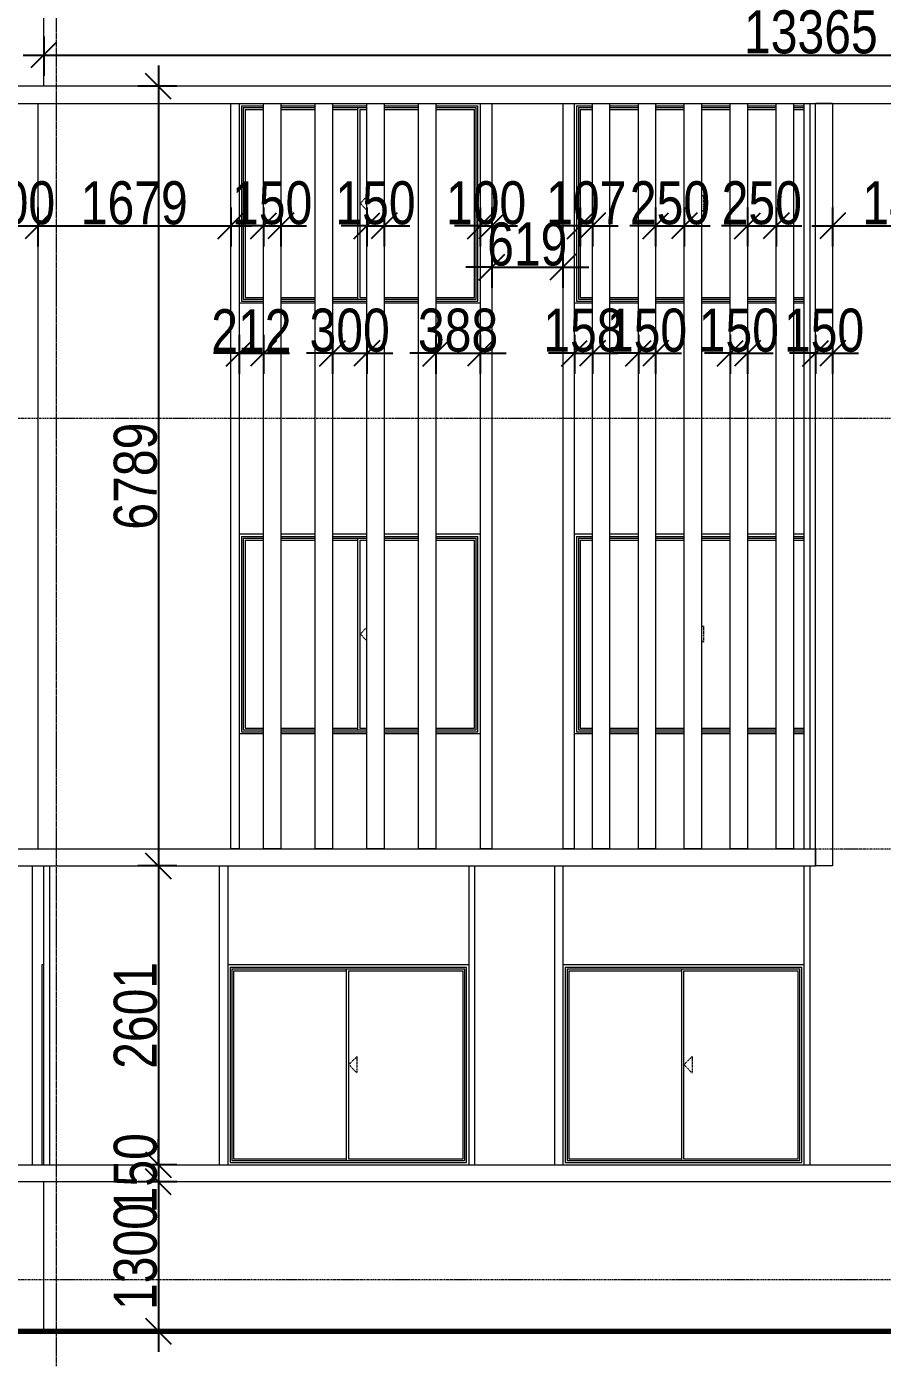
# Model space of a CAD drawing. Header units: millimetres. Extents: x -35190 to 411743, y -233114 to 23872.
# Drawn here: x 148898 to 156350, y -164780 to -153117 of the extents above; entities that cross this region are included whole.
import ezdxf

# ---------------------------------------------------------------- set-up
doc = ezdxf.new("R2010")
doc.units = ezdxf.units.MM
doc.linetypes.add('Centre', pattern=[31.75, 6.35, -4.7625, 15.875, -4.7625])
doc.linetypes.add('Grid Line', pattern=[22.225, 12.7, -3.175, 3.175, -3.175])
for name, color, linetype, lineweight in [('A-ANNO-DIMS', 211, 'Continuous', 9), ('A-DETL-WIDE', 214, 'Continuous', 70), ('A-FLOR-LEVL', 51, 'Continuous', 18), ('A-GLAZ', 151, 'Continuous', 18), ('A-WALL', 113, 'Continuous', 18), ('Q-CASE', 31, 'Continuous', 18), ('S-GRID', 1, 'Continuous', 9)]:
    doc.layers.add(name, color=color, linetype=linetype, lineweight=lineweight)
doc.styles.add('Arial_3', font='arial.ttf', dxfattribs={"width": 0.8, "height": 375})
doc.dimstyles.new('main_4_5mm', dxfattribs={"dimscale": 304.8, "dimtxt": 382.597275, "dimasz": 0.738189, "dimexe": 0.590551, "dimexo": 0.0625, "dimgap": 0.024606, "dimtad": 1, "dimdec": 0, "dimzin": 0, "dimdsep": 46, "dimtxsty": 'Arial_3', "dimblk1": 'OBLIQUE', "dimblk2": 'OBLIQUE', "dimsah": 1, "dimcen": 0.09, "dimdle": 0.590551, "dimazin": 0, "dimtfac": 1, "dimtdec": 4, "dimtix": 1, "dimtmove": 0, "dimatfit": 3, "dimfxl": 0.590551, "dimfxlon": 1, "dimtvp": 1, "dimtolj": 1, "dimtzin": 0, "dimarcsym": 2})

# ---------------------------------------------------------------- blocks, each defined once
blk = doc.blocks.new('Sliding - 2L - SL2_1 X 1_8-416756-West')
at = {"layer": 'A-GLAZ'}
for p, q in [((-10631, 3190), (-12731, 3190)), ((-12711, 3170), (-12711, 1470)), ((-12711, 3170), (-10651, 3170)), ((-12695, 3154), (-12695, 1486)), ((-12695, 3154), (-10667, 3154)), ((-11696, 1486), (-11696, 3154)), ((-10667, 1486), (-10667, 3154)), ((-10651, 1470), (-10651, 3170)), ((-12680, 3139), (-12680, 1501)), ((-12680, 3139), (-11696, 3139)), ((-11696, 1501), (-11696, 3139)), ((-11681, 3139), (-11681, 1501)), ((-11681, 3139), (-10682, 3139)), ((-10682, 1501), (-10682, 3139)), ((-12711, 1470), (-10651, 1470)), ((-12695, 1486), (-10667, 1486)), ((-12680, 1501), (-11696, 1501)), ((-11681, 1501), (-10682, 1501))]:
    blk.add_line(p, q, dxfattribs=at)
at = {"layer": 'A-GLAZ', "linetype": 'Centre'}
for p, q in [((-11677, 2320), (-11606, 2391)), ((-11606, 2391), (-11606, 2249)), ((-11677, 2320), (-11606, 2249))]:
    blk.add_line(p, q, dxfattribs=at)
blk = doc.blocks.new('Sliding - 2L - SL2_1 X 1_8-V2-West')
at = {"layer": 'A-GLAZ'}
for p, q in [((-14335, 3190), (-14350, 3190)), ((-14350, 3190), (-14350, 1450))]:
    blk.add_line(p, q, dxfattribs=at)
blk = doc.blocks.new('Sliding - 2L - SL2_1 X 1_8-V3-West')
at = {"layer": 'A-GLAZ'}
for p, q in [((-12420, 6940), (-12632, 6940)), ((-12612, 6920), (-12612, 5220)), ((-12612, 6920), (-12420, 6920)), ((-12596, 6904), (-12596, 5236)), ((-12596, 6904), (-12420, 6904)), ((-12581, 6889), (-12581, 5251)), ((-12581, 6889), (-12420, 6889)), ((-11970, 6940), (-12270, 6940)), ((-12270, 6920), (-11970, 6920)), ((-12270, 6904), (-11970, 6904)), ((-12270, 6889), (-11970, 6889)), ((-11520, 6940), (-11820, 6940)), ((-11820, 6920), (-11520, 6920)), ((-11820, 6904), (-11520, 6904)), ((-11820, 6889), (-11597, 6889)), ((-11597, 5236), (-11597, 6904)), ((-11597, 5251), (-11597, 6889)), ((-11582, 6889), (-11582, 5251)), ((-11582, 6889), (-11520, 6889)), ((-11070, 6940), (-11370, 6940)), ((-11370, 6920), (-11070, 6920)), ((-11370, 6904), (-11070, 6904)), ((-11370, 6889), (-11070, 6889)), ((-10532, 6940), (-10920, 6940)), ((-10920, 6920), (-10552, 6920)), ((-10920, 6904), (-10568, 6904)), ((-10920, 6889), (-10583, 6889)), ((-10583, 5251), (-10583, 6889)), ((-10568, 5236), (-10568, 6904)), ((-10552, 5220), (-10552, 6920)), ((-12581, 5251), (-12420, 5251)), ((-12270, 5251), (-11970, 5251)), ((-11820, 5251), (-11597, 5251)), ((-11582, 5251), (-11520, 5251)), ((-11370, 5251), (-11070, 5251)), ((-10920, 5251), (-10583, 5251)), ((-12420, 5200), (-12632, 5200)), ((-12612, 5220), (-12420, 5220)), ((-12596, 5236), (-12420, 5236)), ((-12270, 5236), (-11970, 5236)), ((-12270, 5220), (-11970, 5220)), ((-11970, 5200), (-12270, 5200)), ((-11820, 5236), (-11520, 5236)), ((-11820, 5220), (-11520, 5220)), ((-11520, 5200), (-11820, 5200)), ((-11370, 5236), (-11070, 5236)), ((-11370, 5220), (-11070, 5220)), ((-11070, 5200), (-11370, 5200)), ((-10920, 5236), (-10568, 5236)), ((-10920, 5220), (-10552, 5220)), ((-10532, 5200), (-10920, 5200))]:
    blk.add_line(p, q, dxfattribs=at)
at = {"layer": 'A-GLAZ', "linetype": 'Centre'}
for q in [(-11520, 6128), (-11520, 6012)]:
    blk.add_line((-11578, 6070), q, dxfattribs=at)
blk = doc.blocks.new('Sliding - 2L - SL2_1 X 1_8-V4-West')
at = {"layer": 'A-GLAZ'}
for p, q in [((-9555, 6940), (-9713, 6940)), ((-9693, 6920), (-9693, 5220)), ((-9693, 6920), (-9555, 6920)), ((-9677, 6904), (-9677, 5236)), ((-9677, 6904), (-9555, 6904)), ((-9662, 6889), (-9662, 5251)), ((-9662, 6889), (-9555, 6889)), ((-9155, 6940), (-9405, 6940)), ((-9405, 6920), (-9155, 6920)), ((-9405, 6904), (-9155, 6904)), ((-9405, 6889), (-9155, 6889)), ((-8755, 6940), (-9005, 6940)), ((-9005, 6920), (-8755, 6920)), ((-9005, 6904), (-8755, 6904)), ((-9005, 6889), (-8755, 6889)), ((-8355, 6940), (-8605, 6940)), ((-8605, 6920), (-8355, 6920)), ((-8605, 6904), (-8355, 6904)), ((-8605, 6889), (-8355, 6889)), ((-7955, 6940), (-8205, 6940)), ((-8205, 6920), (-7955, 6920)), ((-8205, 6904), (-7955, 6904)), ((-8205, 6889), (-7955, 6889)), ((-7712, 6940), (-7805, 6940)), ((-7805, 6920), (-7712, 6920)), ((-7805, 6904), (-7712, 6904)), ((-7805, 6889), (-7712, 6889)), ((-9662, 5251), (-9555, 5251)), ((-9405, 5251), (-9155, 5251)), ((-9005, 5251), (-8755, 5251)), ((-8605, 5251), (-8355, 5251)), ((-8205, 5251), (-7955, 5251)), ((-7805, 5251), (-7712, 5251)), ((-9555, 5200), (-9713, 5200)), ((-9693, 5220), (-9555, 5220)), ((-9677, 5236), (-9555, 5236)), ((-9405, 5236), (-9155, 5236)), ((-9405, 5220), (-9155, 5220)), ((-9155, 5200), (-9405, 5200)), ((-9005, 5236), (-8755, 5236)), ((-9005, 5220), (-8755, 5220)), ((-8755, 5200), (-9005, 5200)), ((-8605, 5236), (-8355, 5236)), ((-8605, 5220), (-8355, 5220)), ((-8355, 5200), (-8605, 5200)), ((-8205, 5236), (-7955, 5236)), ((-8205, 5220), (-7955, 5220)), ((-7955, 5200), (-8205, 5200)), ((-7805, 5236), (-7712, 5236)), ((-7805, 5220), (-7712, 5220)), ((-7712, 5200), (-7805, 5200))]:
    blk.add_line(p, q, dxfattribs=at)
at = {"layer": 'A-GLAZ', "linetype": 'Centre'}
for p, q in [((-8605, 6124), (-8588, 6141)), ((-8588, 6141), (-8588, 5999)), ((-8605, 6016), (-8588, 5999))]:
    blk.add_line(p, q, dxfattribs=at)
blk = doc.blocks.new('Sliding - 2L - SL2_1 X 1_8-V5-West')
at = {"layer": 'A-GLAZ'}
for p, q in [((-12612, 10670), (-12612, 8970)), ((-12612, 10670), (-12420, 10670)), ((-12596, 10654), (-12596, 8986)), ((-12596, 10654), (-12420, 10654)), ((-12581, 10639), (-12581, 9001)), ((-12581, 10639), (-12420, 10639)), ((-12270, 10670), (-11970, 10670)), ((-12270, 10654), (-11970, 10654)), ((-12270, 10639), (-11970, 10639)), ((-11820, 10670), (-11520, 10670)), ((-11820, 10654), (-11520, 10654)), ((-11820, 10639), (-11597, 10639)), ((-11597, 8986), (-11597, 10654)), ((-11597, 9001), (-11597, 10639)), ((-11582, 10639), (-11582, 9001)), ((-11582, 10639), (-11520, 10639)), ((-11370, 10670), (-11070, 10670)), ((-11370, 10654), (-11070, 10654)), ((-11370, 10639), (-11070, 10639)), ((-10920, 10670), (-10552, 10670)), ((-10920, 10654), (-10568, 10654)), ((-10920, 10639), (-10583, 10639)), ((-10583, 9001), (-10583, 10639)), ((-10568, 8986), (-10568, 10654)), ((-10552, 8970), (-10552, 10670)), ((-12596, 8986), (-12420, 8986)), ((-12581, 9001), (-12420, 9001)), ((-12270, 9001), (-11970, 9001)), ((-12270, 8986), (-11970, 8986)), ((-11820, 9001), (-11597, 9001)), ((-11820, 8986), (-11520, 8986)), ((-11582, 9001), (-11520, 9001)), ((-11370, 9001), (-11070, 9001)), ((-11370, 8986), (-11070, 8986)), ((-10920, 9001), (-10583, 9001)), ((-10920, 8986), (-10568, 8986)), ((-12420, 8950), (-12632, 8950)), ((-12612, 8970), (-12420, 8970)), ((-12270, 8970), (-11970, 8970)), ((-11970, 8950), (-12270, 8950)), ((-11820, 8970), (-11520, 8970)), ((-11520, 8950), (-11820, 8950)), ((-11370, 8970), (-11070, 8970)), ((-11070, 8950), (-11370, 8950)), ((-10920, 8970), (-10552, 8970)), ((-10532, 8950), (-10920, 8950))]:
    blk.add_line(p, q, dxfattribs=at)
at = {"layer": 'A-GLAZ', "linetype": 'Centre'}
for q in [(-11520, 9878), (-11520, 9762)]:
    blk.add_line((-11578, 9820), q, dxfattribs=at)
blk = doc.blocks.new('Sliding - 2L - SL2_1 X 1_8-V6-West')
at = {"layer": 'A-GLAZ'}
for p, q in [((-9693, 10670), (-9693, 8970)), ((-9693, 10670), (-9555, 10670)), ((-9677, 10654), (-9677, 8986)), ((-9677, 10654), (-9555, 10654)), ((-9662, 10639), (-9662, 9001)), ((-9662, 10639), (-9555, 10639)), ((-9405, 10670), (-9155, 10670)), ((-9405, 10654), (-9155, 10654)), ((-9405, 10639), (-9155, 10639)), ((-9005, 10670), (-8755, 10670)), ((-9005, 10654), (-8755, 10654)), ((-9005, 10639), (-8755, 10639)), ((-8605, 10670), (-8355, 10670)), ((-8605, 10654), (-8355, 10654)), ((-8605, 10639), (-8355, 10639)), ((-8205, 10670), (-7955, 10670)), ((-8205, 10654), (-7955, 10654)), ((-8205, 10639), (-7955, 10639)), ((-7805, 10670), (-7712, 10670)), ((-7805, 10654), (-7712, 10654)), ((-7805, 10639), (-7712, 10639)), ((-9677, 8986), (-9555, 8986)), ((-9662, 9001), (-9555, 9001)), ((-9405, 9001), (-9155, 9001)), ((-9405, 8986), (-9155, 8986)), ((-9005, 9001), (-8755, 9001)), ((-9005, 8986), (-8755, 8986)), ((-8605, 9001), (-8355, 9001)), ((-8605, 8986), (-8355, 8986)), ((-8205, 9001), (-7955, 9001)), ((-8205, 8986), (-7955, 8986)), ((-7805, 9001), (-7712, 9001)), ((-7805, 8986), (-7712, 8986)), ((-9555, 8950), (-9713, 8950)), ((-9693, 8970), (-9555, 8970)), ((-9405, 8970), (-9155, 8970)), ((-9155, 8950), (-9405, 8950)), ((-9005, 8970), (-8755, 8970)), ((-8755, 8950), (-9005, 8950)), ((-8605, 8970), (-8355, 8970)), ((-8355, 8950), (-8605, 8950)), ((-8205, 8970), (-7955, 8970)), ((-7955, 8950), (-8205, 8950)), ((-7805, 8970), (-7712, 8970)), ((-7712, 8950), (-7805, 8950))]:
    blk.add_line(p, q, dxfattribs=at)
at = {"layer": 'A-GLAZ', "linetype": 'Centre'}
for p, q in [((-8605, 9874), (-8588, 9891)), ((-8588, 9891), (-8588, 9749)), ((-8605, 9766), (-8588, 9749))]:
    blk.add_line(p, q, dxfattribs=at)
blk = doc.blocks.new('Casework 1 - Casework 1-478824-West')
at = {"layer": 'Q-CASE'}
for p, q in [((-970, 10840), (-14785, 10840)), ((-14785, 10690), (-1120, 10690)), ((-14385, 10690), (-14385, 4200)), ((-12706, 10690), (-12632, 10690)), ((-12706, 10690), (-12706, 4200)), ((-12632, 10690), (-12632, 4200)), ((-10532, 10690), (-10432, 10690)), ((-10532, 10690), (-10532, 4200)), ((-10432, 10690), (-10432, 4200)), ((-9813, 10690), (-9713, 10690)), ((-9813, 10690), (-9813, 4200)), ((-9713, 10690), (-9713, 4200)), ((-7712, 10690), (-7712, 4201)), ((-7662, 10690), (-7662, 4201)), ((-14785, 4200), (-14335, 4200)), ((-14335, 4201), (-7613, 4201)), ((-14335, 4200), (-14335, 4201)), ((-12632, 4200), (-12706, 4200)), ((-10432, 4200), (-10532, 4200)), ((-9713, 4200), (-9813, 4200)), ((-7613, 4201), (-7613, 4051)), ((-14785, 4051), (-7613, 4051)), ((-14435, 4051), (-14435, 1450)), ((-14335, 4051), (-14335, 1450)), ((-14285, 4051), (-14285, 1450)), ((-12805, 4051), (-12805, 1450)), ((-12731, 4051), (-12731, 1450)), ((-10631, 4051), (-10631, 1450)), ((-10581, 4051), (-10581, 1450)), ((-9886, 4051), (-9886, 1450)), ((-9812, 4051), (-9812, 1450)), ((-7712, 4051), (-7712, 1450)), ((-7662, 4051), (-7662, 1450)), ((-14785, 1450), (-1120, 1450)), ((-970, 1300), (-14785, 1300))]:
    blk.add_line(p, q, dxfattribs=at)
blk = doc.blocks.new('_Oblique')
at = {"color": 0, "linetype": 'ByBlock', "lineweight": -2}
blk.add_line((-0.5, -0.5), (0.5, 0.5), dxfattribs=at)
blk = doc.blocks.new('*D2572')
at = {"layer": 'A-ANNO-DIMS', "color": 0, "lineweight": -2, "transparency": 16777216}
for p, q in [((155918, -154690), (155918, -155031)), ((157369, -154690), (157369, -155031)), ((155738, -154851), (157549, -154851))]:
    blk.add_line(p, q, dxfattribs=at)
at = {"layer": 'Defpoints', "color": 0, "transparency": 16777216}
for p in [(155918, -154671), (157369, -154671), (157369, -154851)]:
    blk.add_point(p, dxfattribs=at)
at = {"layer": 'A-ANNO-DIMS', "color": 0, "lineweight": -2, "transparency": 16777216, "xscale": 224.9999999999999, "yscale": 224.9999999999999, "zscale": 224.9999999999999, "rotation": 180}
blk.add_blockref('_Oblique', (155918, -154851), dxfattribs=at)
at = {"layer": 'A-ANNO-DIMS', "color": 0, "lineweight": -2, "transparency": 16777216, "xscale": 224.9999999999999, "yscale": 224.9999999999999, "zscale": 224.9999999999999}
blk.add_blockref('_Oblique', (157369, -154851), dxfattribs=at)
at = {"layer": 'A-ANNO-DIMS', "color": 0, "transparency": 16777216, "insert": (156643, -154652), "char_height": 375, "width": 991.69, "attachment_point": 5, "style": 'Arial_3'}
blk.add_mtext('\\A1;1451', dxfattribs=at)
blk = doc.blocks.new('*D2576')
at = {"layer": 'A-ANNO-DIMS', "color": 0, "lineweight": -2, "transparency": 16777216}
for p, q in [((155768, -155799), (155768, -156140)), ((155918, -155799), (155918, -156140)), ((155768, -155960), (155543, -155960)), ((155768, -155960), (155918, -155960)), ((155918, -155960), (156143, -155960))]:
    blk.add_line(p, q, dxfattribs=at)
at = {"layer": 'Defpoints', "color": 0, "transparency": 16777216}
for p in [(155768, -155780), (155918, -155780), (155918, -155960)]:
    blk.add_point(p, dxfattribs=at)
at = {"layer": 'A-ANNO-DIMS', "color": 0, "lineweight": -2, "transparency": 16777216, "xscale": 224.9999999999999, "yscale": 224.9999999999999, "zscale": 224.9999999999999}
blk.add_blockref('_Oblique', (155768, -155960), dxfattribs=at)
at = {"layer": 'A-ANNO-DIMS', "color": 0, "lineweight": -2, "transparency": 16777216, "xscale": 224.9999999999999, "yscale": 224.9999999999999, "zscale": 224.9999999999999, "rotation": 180}
blk.add_blockref('_Oblique', (155918, -155960), dxfattribs=at)
at = {"layer": 'A-ANNO-DIMS', "color": 0, "transparency": 16777216, "insert": (155843, -155761), "char_height": 375, "width": 743.77, "attachment_point": 5, "style": 'Arial_3'}
blk.add_mtext('\\A1;150', dxfattribs=at)
blk = doc.blocks.new('*D2577')
at = {"layer": 'A-ANNO-DIMS', "color": 0, "lineweight": -2, "transparency": 16777216}
for p, q in [((155026, -155799), (155026, -156140)), ((155176, -155799), (155176, -156140)), ((155026, -155960), (154801, -155960)), ((155026, -155960), (155176, -155960)), ((155176, -155960), (155401, -155960))]:
    blk.add_line(p, q, dxfattribs=at)
at = {"layer": 'Defpoints', "color": 0, "transparency": 16777216}
for p in [(155026, -155780), (155176, -155780), (155176, -155960)]:
    blk.add_point(p, dxfattribs=at)
at = {"layer": 'A-ANNO-DIMS', "color": 0, "lineweight": -2, "transparency": 16777216, "xscale": 224.9999999999999, "yscale": 224.9999999999999, "zscale": 224.9999999999999}
blk.add_blockref('_Oblique', (155026, -155960), dxfattribs=at)
at = {"layer": 'A-ANNO-DIMS', "color": 0, "lineweight": -2, "transparency": 16777216, "xscale": 224.9999999999999, "yscale": 224.9999999999999, "zscale": 224.9999999999999, "rotation": 180}
blk.add_blockref('_Oblique', (155176, -155960), dxfattribs=at)
at = {"layer": 'A-ANNO-DIMS', "color": 0, "transparency": 16777216, "insert": (155101, -155761), "char_height": 375, "width": 743.77, "attachment_point": 5, "style": 'Arial_3'}
blk.add_mtext('\\A1;150', dxfattribs=at)
blk = doc.blocks.new('*D2578')
at = {"layer": 'A-ANNO-DIMS', "color": 0, "lineweight": -2, "transparency": 16777216}
for p, q in [((154226, -155799), (154226, -156140)), ((154376, -155799), (154376, -156140)), ((154226, -155960), (154001, -155960)), ((154226, -155960), (154376, -155960)), ((154376, -155960), (154601, -155960))]:
    blk.add_line(p, q, dxfattribs=at)
at = {"layer": 'Defpoints', "color": 0, "transparency": 16777216}
for p in [(154226, -155780), (154376, -155780), (154376, -155960)]:
    blk.add_point(p, dxfattribs=at)
at = {"layer": 'A-ANNO-DIMS', "color": 0, "lineweight": -2, "transparency": 16777216, "xscale": 224.9999999999999, "yscale": 224.9999999999999, "zscale": 224.9999999999999}
blk.add_blockref('_Oblique', (154226, -155960), dxfattribs=at)
at = {"layer": 'A-ANNO-DIMS', "color": 0, "lineweight": -2, "transparency": 16777216, "xscale": 224.9999999999999, "yscale": 224.9999999999999, "zscale": 224.9999999999999, "rotation": 180}
blk.add_blockref('_Oblique', (154376, -155960), dxfattribs=at)
at = {"layer": 'A-ANNO-DIMS', "color": 0, "transparency": 16777216, "insert": (154301, -155761), "char_height": 375, "width": 743.77, "attachment_point": 5, "style": 'Arial_3'}
blk.add_mtext('\\A1;150', dxfattribs=at)
blk = doc.blocks.new('*D2579')
at = {"layer": 'A-ANNO-DIMS', "color": 0, "lineweight": -2, "transparency": 16777216}
for p, q in [((153668, -155799), (153668, -156140)), ((153826, -155799), (153826, -156140)), ((153668, -155960), (153443, -155960)), ((153668, -155960), (153826, -155960)), ((153826, -155960), (154051, -155960))]:
    blk.add_line(p, q, dxfattribs=at)
at = {"layer": 'Defpoints', "color": 0, "transparency": 16777216}
for p in [(153668, -155780), (153826, -155780), (153826, -155960)]:
    blk.add_point(p, dxfattribs=at)
at = {"layer": 'A-ANNO-DIMS', "color": 0, "lineweight": -2, "transparency": 16777216, "xscale": 224.9999999999999, "yscale": 224.9999999999999, "zscale": 224.9999999999999}
blk.add_blockref('_Oblique', (153668, -155960), dxfattribs=at)
at = {"layer": 'A-ANNO-DIMS', "color": 0, "lineweight": -2, "transparency": 16777216, "xscale": 224.9999999999999, "yscale": 224.9999999999999, "zscale": 224.9999999999999, "rotation": 180}
blk.add_blockref('_Oblique', (153826, -155960), dxfattribs=at)
at = {"layer": 'A-ANNO-DIMS', "color": 0, "transparency": 16777216, "insert": (153747, -155761), "char_height": 375, "width": 743.77, "attachment_point": 5, "style": 'Arial_3'}
blk.add_mtext('\\A1;158', dxfattribs=at)
blk = doc.blocks.new('*D2580')
at = {"layer": 'A-ANNO-DIMS', "color": 0, "lineweight": -2, "transparency": 16777216}
for p, q in [((155176, -154690), (155176, -155031)), ((155426, -154690), (155426, -155031)), ((155176, -154851), (154951, -154851)), ((155176, -154851), (155426, -154851)), ((155426, -154851), (155651, -154851))]:
    blk.add_line(p, q, dxfattribs=at)
at = {"layer": 'Defpoints', "color": 0, "transparency": 16777216}
for p in [(155176, -154671), (155426, -154671), (155426, -154851)]:
    blk.add_point(p, dxfattribs=at)
at = {"layer": 'A-ANNO-DIMS', "color": 0, "lineweight": -2, "transparency": 16777216, "xscale": 224.9999999999999, "yscale": 224.9999999999999, "zscale": 224.9999999999999}
blk.add_blockref('_Oblique', (155176, -154851), dxfattribs=at)
at = {"layer": 'A-ANNO-DIMS', "color": 0, "lineweight": -2, "transparency": 16777216, "xscale": 224.9999999999999, "yscale": 224.9999999999999, "zscale": 224.9999999999999, "rotation": 180}
blk.add_blockref('_Oblique', (155426, -154851), dxfattribs=at)
at = {"layer": 'A-ANNO-DIMS', "color": 0, "transparency": 16777216, "insert": (155301, -154652), "char_height": 375, "width": 743.77, "attachment_point": 5, "style": 'Arial_3'}
blk.add_mtext('\\A1;250', dxfattribs=at)
blk = doc.blocks.new('*D2581')
at = {"layer": 'A-ANNO-DIMS', "color": 0, "lineweight": -2, "transparency": 16777216}
for p, q in [((154376, -154690), (154376, -155031)), ((154626, -154690), (154626, -155031)), ((154376, -154851), (154151, -154851)), ((154376, -154851), (154626, -154851)), ((154626, -154851), (154851, -154851))]:
    blk.add_line(p, q, dxfattribs=at)
at = {"layer": 'Defpoints', "color": 0, "transparency": 16777216}
for p in [(154376, -154671), (154626, -154671), (154626, -154851)]:
    blk.add_point(p, dxfattribs=at)
at = {"layer": 'A-ANNO-DIMS', "color": 0, "lineweight": -2, "transparency": 16777216, "xscale": 224.9999999999999, "yscale": 224.9999999999999, "zscale": 224.9999999999999}
blk.add_blockref('_Oblique', (154376, -154851), dxfattribs=at)
at = {"layer": 'A-ANNO-DIMS', "color": 0, "lineweight": -2, "transparency": 16777216, "xscale": 224.9999999999999, "yscale": 224.9999999999999, "zscale": 224.9999999999999, "rotation": 180}
blk.add_blockref('_Oblique', (154626, -154851), dxfattribs=at)
at = {"layer": 'A-ANNO-DIMS', "color": 0, "transparency": 16777216, "insert": (154501, -154652), "char_height": 375, "width": 743.77, "attachment_point": 5, "style": 'Arial_3'}
blk.add_mtext('\\A1;250', dxfattribs=at)
blk = doc.blocks.new('*D2582')
at = {"layer": 'A-ANNO-DIMS', "color": 0, "lineweight": -2, "transparency": 16777216}
for p, q in [((153719, -154690), (153719, -155031)), ((153826, -154690), (153826, -155031)), ((153719, -154851), (153494, -154851)), ((153719, -154851), (153826, -154851)), ((153826, -154851), (154051, -154851))]:
    blk.add_line(p, q, dxfattribs=at)
at = {"layer": 'Defpoints', "color": 0, "transparency": 16777216}
for p in [(153719, -154671), (153826, -154671), (153826, -154851)]:
    blk.add_point(p, dxfattribs=at)
at = {"layer": 'A-ANNO-DIMS', "color": 0, "lineweight": -2, "transparency": 16777216, "xscale": 224.9999999999999, "yscale": 224.9999999999999, "zscale": 224.9999999999999}
blk.add_blockref('_Oblique', (153719, -154851), dxfattribs=at)
at = {"layer": 'A-ANNO-DIMS', "color": 0, "lineweight": -2, "transparency": 16777216, "xscale": 224.9999999999999, "yscale": 224.9999999999999, "zscale": 224.9999999999999, "rotation": 180}
blk.add_blockref('_Oblique', (153826, -154851), dxfattribs=at)
at = {"layer": 'A-ANNO-DIMS', "color": 0, "transparency": 16777216, "insert": (153772, -154652), "char_height": 375, "width": 743.77, "attachment_point": 5, "style": 'Arial_3'}
blk.add_mtext('\\A1;107', dxfattribs=at)
blk = doc.blocks.new('*D2583')
at = {"layer": 'A-ANNO-DIMS', "color": 0, "lineweight": -2, "transparency": 16777216}
for p, q in [((152949, -155049), (152949, -155390)), ((153568, -155049), (153568, -155390)), ((152949, -155210), (152724, -155210)), ((152949, -155210), (153568, -155210)), ((153568, -155210), (153793, -155210))]:
    blk.add_line(p, q, dxfattribs=at)
at = {"layer": 'Defpoints', "color": 0, "transparency": 16777216}
for p in [(152949, -155030), (153568, -155030), (153568, -155210)]:
    blk.add_point(p, dxfattribs=at)
at = {"layer": 'A-ANNO-DIMS', "color": 0, "lineweight": -2, "transparency": 16777216, "xscale": 224.9999999999999, "yscale": 224.9999999999999, "zscale": 224.9999999999999}
blk.add_blockref('_Oblique', (152949, -155210), dxfattribs=at)
at = {"layer": 'A-ANNO-DIMS', "color": 0, "lineweight": -2, "transparency": 16777216, "xscale": 224.9999999999999, "yscale": 224.9999999999999, "zscale": 224.9999999999999, "rotation": 180}
blk.add_blockref('_Oblique', (153568, -155210), dxfattribs=at)
at = {"layer": 'A-ANNO-DIMS', "color": 0, "transparency": 16777216, "insert": (153258, -155011), "char_height": 375, "width": 743.77, "attachment_point": 5, "style": 'Arial_3'}
blk.add_mtext('\\A1;619', dxfattribs=at)
blk = doc.blocks.new('*D2584')
at = {"layer": 'A-ANNO-DIMS', "color": 0, "lineweight": -2, "transparency": 16777216}
for p, q in [((152849, -154690), (152849, -155031)), ((152949, -154690), (152949, -155031)), ((152849, -154851), (152624, -154851)), ((152849, -154851), (152949, -154851)), ((152949, -154851), (153174, -154851))]:
    blk.add_line(p, q, dxfattribs=at)
at = {"layer": 'Defpoints', "color": 0, "transparency": 16777216}
for p in [(152849, -154671), (152949, -154671), (152949, -154851)]:
    blk.add_point(p, dxfattribs=at)
at = {"layer": 'A-ANNO-DIMS', "color": 0, "lineweight": -2, "transparency": 16777216, "xscale": 224.9999999999999, "yscale": 224.9999999999999, "zscale": 224.9999999999999}
blk.add_blockref('_Oblique', (152849, -154851), dxfattribs=at)
at = {"layer": 'A-ANNO-DIMS', "color": 0, "lineweight": -2, "transparency": 16777216, "xscale": 224.9999999999999, "yscale": 224.9999999999999, "zscale": 224.9999999999999, "rotation": 180}
blk.add_blockref('_Oblique', (152949, -154851), dxfattribs=at)
at = {"layer": 'A-ANNO-DIMS', "color": 0, "transparency": 16777216, "insert": (152899, -154652), "char_height": 375, "width": 743.77, "attachment_point": 5, "style": 'Arial_3'}
blk.add_mtext('\\A1;100', dxfattribs=at)
blk = doc.blocks.new('*D2585')
at = {"layer": 'A-ANNO-DIMS', "color": 0, "lineweight": -2, "transparency": 16777216}
for p, q in [((151861, -154690), (151861, -155031)), ((152011, -154690), (152011, -155031)), ((151861, -154851), (151636, -154851)), ((151861, -154851), (152011, -154851)), ((152011, -154851), (152236, -154851))]:
    blk.add_line(p, q, dxfattribs=at)
at = {"layer": 'Defpoints', "color": 0, "transparency": 16777216}
for p in [(151861, -154671), (152011, -154671), (152011, -154851)]:
    blk.add_point(p, dxfattribs=at)
at = {"layer": 'A-ANNO-DIMS', "color": 0, "lineweight": -2, "transparency": 16777216, "xscale": 224.9999999999999, "yscale": 224.9999999999999, "zscale": 224.9999999999999}
blk.add_blockref('_Oblique', (151861, -154851), dxfattribs=at)
at = {"layer": 'A-ANNO-DIMS', "color": 0, "lineweight": -2, "transparency": 16777216, "xscale": 224.9999999999999, "yscale": 224.9999999999999, "zscale": 224.9999999999999, "rotation": 180}
blk.add_blockref('_Oblique', (152011, -154851), dxfattribs=at)
at = {"layer": 'A-ANNO-DIMS', "color": 0, "transparency": 16777216, "insert": (151936, -154652), "char_height": 375, "width": 743.77, "attachment_point": 5, "style": 'Arial_3'}
blk.add_mtext('\\A1;150', dxfattribs=at)
blk = doc.blocks.new('*D2586')
at = {"layer": 'A-ANNO-DIMS', "color": 0, "lineweight": -2, "transparency": 16777216}
for p, q in [((150961, -154690), (150961, -155031)), ((151111, -154690), (151111, -155031)), ((150961, -154851), (150736, -154851)), ((150961, -154851), (151111, -154851)), ((151111, -154851), (151336, -154851))]:
    blk.add_line(p, q, dxfattribs=at)
at = {"layer": 'Defpoints', "color": 0, "transparency": 16777216}
for p in [(150961, -154671), (151111, -154671), (151111, -154851)]:
    blk.add_point(p, dxfattribs=at)
at = {"layer": 'A-ANNO-DIMS', "color": 0, "lineweight": -2, "transparency": 16777216, "xscale": 224.9999999999999, "yscale": 224.9999999999999, "zscale": 224.9999999999999}
blk.add_blockref('_Oblique', (150961, -154851), dxfattribs=at)
at = {"layer": 'A-ANNO-DIMS', "color": 0, "lineweight": -2, "transparency": 16777216, "xscale": 224.9999999999999, "yscale": 224.9999999999999, "zscale": 224.9999999999999, "rotation": 180}
blk.add_blockref('_Oblique', (151111, -154851), dxfattribs=at)
at = {"layer": 'A-ANNO-DIMS', "color": 0, "transparency": 16777216, "insert": (151036, -154652), "char_height": 375, "width": 743.77, "attachment_point": 5, "style": 'Arial_3'}
blk.add_mtext('\\A1;150', dxfattribs=at)
blk = doc.blocks.new('*D2587')
at = {"layer": 'A-ANNO-DIMS', "color": 0, "lineweight": -2, "transparency": 16777216}
for p, q in [((152461, -155799), (152461, -156140)), ((152849, -155799), (152849, -156140)), ((152461, -155960), (152236, -155960)), ((152461, -155960), (152849, -155960)), ((152849, -155960), (153074, -155960))]:
    blk.add_line(p, q, dxfattribs=at)
at = {"layer": 'Defpoints', "color": 0, "transparency": 16777216}
for p in [(152461, -155780), (152849, -155780), (152849, -155960)]:
    blk.add_point(p, dxfattribs=at)
at = {"layer": 'A-ANNO-DIMS', "color": 0, "lineweight": -2, "transparency": 16777216, "xscale": 224.9999999999999, "yscale": 224.9999999999999, "zscale": 224.9999999999999}
blk.add_blockref('_Oblique', (152461, -155960), dxfattribs=at)
at = {"layer": 'A-ANNO-DIMS', "color": 0, "lineweight": -2, "transparency": 16777216, "xscale": 224.9999999999999, "yscale": 224.9999999999999, "zscale": 224.9999999999999, "rotation": 180}
blk.add_blockref('_Oblique', (152849, -155960), dxfattribs=at)
at = {"layer": 'A-ANNO-DIMS', "color": 0, "transparency": 16777216, "insert": (152655, -155761), "char_height": 375, "width": 743.77, "attachment_point": 5, "style": 'Arial_3'}
blk.add_mtext('\\A1;388', dxfattribs=at)
blk = doc.blocks.new('*D2588')
at = {"layer": 'A-ANNO-DIMS', "color": 0, "lineweight": -2, "transparency": 16777216}
for p, q in [((151561, -155799), (151561, -156140)), ((151861, -155799), (151861, -156140)), ((151561, -155960), (151336, -155960)), ((151561, -155960), (151861, -155960)), ((151861, -155960), (152086, -155960))]:
    blk.add_line(p, q, dxfattribs=at)
at = {"layer": 'Defpoints', "color": 0, "transparency": 16777216}
for p in [(151561, -155780), (151861, -155780), (151861, -155960)]:
    blk.add_point(p, dxfattribs=at)
at = {"layer": 'A-ANNO-DIMS', "color": 0, "lineweight": -2, "transparency": 16777216, "xscale": 224.9999999999999, "yscale": 224.9999999999999, "zscale": 224.9999999999999}
blk.add_blockref('_Oblique', (151561, -155960), dxfattribs=at)
at = {"layer": 'A-ANNO-DIMS', "color": 0, "lineweight": -2, "transparency": 16777216, "xscale": 224.9999999999999, "yscale": 224.9999999999999, "zscale": 224.9999999999999, "rotation": 180}
blk.add_blockref('_Oblique', (151861, -155960), dxfattribs=at)
at = {"layer": 'A-ANNO-DIMS', "color": 0, "transparency": 16777216, "insert": (151711, -155761), "char_height": 375, "width": 743.77, "attachment_point": 5, "style": 'Arial_3'}
blk.add_mtext('\\A1;300', dxfattribs=at)
blk = doc.blocks.new('*D2589')
at = {"layer": 'A-ANNO-DIMS', "color": 0, "lineweight": -2, "transparency": 16777216}
for p, q in [((150749, -155799), (150749, -156140)), ((150961, -155799), (150961, -156140)), ((150749, -155960), (150524, -155960)), ((150749, -155960), (150961, -155960)), ((150961, -155960), (151186, -155960))]:
    blk.add_line(p, q, dxfattribs=at)
at = {"layer": 'Defpoints', "color": 0, "transparency": 16777216}
for p in [(150749, -155780), (150961, -155780), (150961, -155960)]:
    blk.add_point(p, dxfattribs=at)
at = {"layer": 'A-ANNO-DIMS', "color": 0, "lineweight": -2, "transparency": 16777216, "xscale": 224.9999999999999, "yscale": 224.9999999999999, "zscale": 224.9999999999999}
blk.add_blockref('_Oblique', (150749, -155960), dxfattribs=at)
at = {"layer": 'A-ANNO-DIMS', "color": 0, "lineweight": -2, "transparency": 16777216, "xscale": 224.9999999999999, "yscale": 224.9999999999999, "zscale": 224.9999999999999, "rotation": 180}
blk.add_blockref('_Oblique', (150961, -155960), dxfattribs=at)
at = {"layer": 'A-ANNO-DIMS', "color": 0, "transparency": 16777216, "insert": (150855, -155764), "char_height": 375, "width": 743.77, "attachment_point": 5, "style": 'Arial_3'}
blk.add_mtext('\\A1;212', dxfattribs=at)
blk = doc.blocks.new('*D2590')
at = {"layer": 'A-ANNO-DIMS', "color": 0, "lineweight": -2, "transparency": 16777216}
for p, q in [((148996, -154690), (148996, -155031)), ((150675, -154690), (150675, -155031)), ((148816, -154851), (150855, -154851))]:
    blk.add_line(p, q, dxfattribs=at)
at = {"layer": 'Defpoints', "color": 0, "transparency": 16777216}
for p in [(148996, -154671), (150675, -154671), (150675, -154851)]:
    blk.add_point(p, dxfattribs=at)
at = {"layer": 'A-ANNO-DIMS', "color": 0, "lineweight": -2, "transparency": 16777216, "xscale": 224.9999999999999, "yscale": 224.9999999999999, "zscale": 224.9999999999999, "rotation": 180}
blk.add_blockref('_Oblique', (148996, -154851), dxfattribs=at)
at = {"layer": 'A-ANNO-DIMS', "color": 0, "lineweight": -2, "transparency": 16777216, "xscale": 224.9999999999999, "yscale": 224.9999999999999, "zscale": 224.9999999999999}
blk.add_blockref('_Oblique', (150675, -154851), dxfattribs=at)
at = {"layer": 'A-ANNO-DIMS', "color": 0, "transparency": 16777216, "insert": (149835, -154652), "char_height": 375, "width": 991.69, "attachment_point": 5, "style": 'Arial_3'}
blk.add_mtext('\\A1;1679', dxfattribs=at)
blk = doc.blocks.new('*D2591')
at = {"layer": 'A-ANNO-DIMS', "color": 0, "lineweight": -2, "transparency": 16777216}
for p, q in [((148596, -154690), (148596, -155031)), ((148996, -154690), (148996, -155031)), ((148596, -154851), (148371, -154851)), ((148596, -154851), (148996, -154851)), ((148996, -154851), (149221, -154851))]:
    blk.add_line(p, q, dxfattribs=at)
at = {"layer": 'Defpoints', "color": 0, "transparency": 16777216}
for p in [(148596, -154671), (148996, -154671), (148996, -154851)]:
    blk.add_point(p, dxfattribs=at)
at = {"layer": 'A-ANNO-DIMS', "color": 0, "lineweight": -2, "transparency": 16777216, "xscale": 224.9999999999999, "yscale": 224.9999999999999, "zscale": 224.9999999999999}
blk.add_blockref('_Oblique', (148596, -154851), dxfattribs=at)
at = {"layer": 'A-ANNO-DIMS', "color": 0, "lineweight": -2, "transparency": 16777216, "xscale": 224.9999999999999, "yscale": 224.9999999999999, "zscale": 224.9999999999999, "rotation": 180}
blk.add_blockref('_Oblique', (148996, -154851), dxfattribs=at)
at = {"layer": 'A-ANNO-DIMS', "color": 0, "transparency": 16777216, "insert": (148796, -154652), "char_height": 375, "width": 743.77, "attachment_point": 5, "style": 'Arial_3'}
blk.add_mtext('\\A1;400', dxfattribs=at)
blk = doc.blocks.new('*D2592')
at = {"layer": 'A-ANNO-DIMS', "color": 0, "lineweight": -2, "transparency": 16777216}
for p, q in [((150045, -153455), (150045, -160604)), ((150206, -153635), (149865, -153635)), ((150206, -160424), (149865, -160424))]:
    blk.add_line(p, q, dxfattribs=at)
at = {"layer": 'Defpoints', "color": 0, "transparency": 16777216}
for p in [(150225, -153635), (150045, -160424), (150225, -160424)]:
    blk.add_point(p, dxfattribs=at)
at = {"layer": 'A-ANNO-DIMS', "color": 0, "lineweight": -2, "transparency": 16777216, "xscale": 224.9999999999999, "yscale": 224.9999999999999, "zscale": 224.9999999999999}
for p, rotation in [((150045, -153635), 90), ((150045, -160424), 270)]:
    blk.add_blockref('_Oblique', p, dxfattribs=dict(at, rotation=rotation))
at = {"layer": 'A-ANNO-DIMS', "color": 0, "transparency": 16777216, "insert": (149846, -157030), "char_height": 375, "width": 991.69, "attachment_point": 5, "rotation": 90, "style": 'Arial_3'}
blk.add_mtext('\\A1;6789', dxfattribs=at)
blk = doc.blocks.new('*D2593')
at = {"layer": 'A-ANNO-DIMS', "color": 0, "lineweight": -2, "transparency": 16777216}
for p, q in [((150045, -160244), (150045, -163205)), ((150206, -160424), (149865, -160424)), ((150206, -163025), (149865, -163025))]:
    blk.add_line(p, q, dxfattribs=at)
at = {"layer": 'Defpoints', "color": 0, "transparency": 16777216}
for p in [(150225, -160424), (150045, -163025), (150225, -163025)]:
    blk.add_point(p, dxfattribs=at)
at = {"layer": 'A-ANNO-DIMS', "color": 0, "lineweight": -2, "transparency": 16777216, "xscale": 224.9999999999999, "yscale": 224.9999999999999, "zscale": 224.9999999999999}
for p, rotation in [((150045, -160424), 90), ((150045, -163025), 270)]:
    blk.add_blockref('_Oblique', p, dxfattribs=dict(at, rotation=rotation))
at = {"layer": 'A-ANNO-DIMS', "color": 0, "transparency": 16777216, "insert": (149846, -161725), "char_height": 375, "width": 991.69, "attachment_point": 5, "rotation": 90, "style": 'Arial_3'}
blk.add_mtext('\\A1;2601', dxfattribs=at)
blk = doc.blocks.new('*D2594')
at = {"layer": 'A-ANNO-DIMS', "color": 0, "lineweight": -2, "transparency": 16777216}
for p, q in [((150045, -163025), (150045, -162800)), ((150206, -163025), (149865, -163025)), ((150045, -163025), (150045, -163175)), ((150206, -163175), (149865, -163175)), ((150045, -163175), (150045, -163400))]:
    blk.add_line(p, q, dxfattribs=at)
at = {"layer": 'Defpoints', "color": 0, "transparency": 16777216}
for p in [(150225, -163025), (150045, -163175), (150225, -163175)]:
    blk.add_point(p, dxfattribs=at)
at = {"layer": 'A-ANNO-DIMS', "color": 0, "lineweight": -2, "transparency": 16777216, "xscale": 224.9999999999999, "yscale": 224.9999999999999, "zscale": 224.9999999999999}
for p, rotation in [((150045, -163025), 270), ((150045, -163175), 90)]:
    blk.add_blockref('_Oblique', p, dxfattribs=dict(at, rotation=rotation))
at = {"layer": 'A-ANNO-DIMS', "color": 0, "transparency": 16777216, "insert": (149846, -163100), "char_height": 375, "width": 743.77, "attachment_point": 5, "rotation": 90, "style": 'Arial_3'}
blk.add_mtext('\\A1;150', dxfattribs=at)
blk = doc.blocks.new('*D2595')
at = {"layer": 'A-ANNO-DIMS', "color": 0, "lineweight": -2, "transparency": 16777216}
for p, q in [((150045, -162995), (150045, -164655)), ((150206, -163175), (149865, -163175)), ((150206, -164475), (149865, -164475))]:
    blk.add_line(p, q, dxfattribs=at)
at = {"layer": 'Defpoints', "color": 0, "transparency": 16777216}
for p in [(150225, -163175), (150045, -164475), (150225, -164475)]:
    blk.add_point(p, dxfattribs=at)
at = {"layer": 'A-ANNO-DIMS', "color": 0, "lineweight": -2, "transparency": 16777216, "xscale": 224.9999999999999, "yscale": 224.9999999999999, "zscale": 224.9999999999999}
for p, rotation in [((150045, -163175), 90), ((150045, -164475), 270)]:
    blk.add_blockref('_Oblique', p, dxfattribs=dict(at, rotation=rotation))
at = {"layer": 'A-ANNO-DIMS', "color": 0, "transparency": 16777216, "insert": (149846, -163825), "char_height": 375, "width": 991.69, "attachment_point": 5, "rotation": 90, "style": 'Arial_3'}
blk.add_mtext('\\A1;1300', dxfattribs=at)
blk = doc.blocks.new('*D2605')
at = {"layer": 'A-ANNO-DIMS', "color": 0, "lineweight": -2, "transparency": 16777216}
for p, q in [((149046, -153202), (149046, -153543)), ((162411, -153524), (162411, -153183)), ((148866, -153363), (162591, -153363))]:
    blk.add_line(p, q, dxfattribs=at)
at = {"layer": 'Defpoints', "color": 0, "transparency": 16777216}
for p in [(149046, -153183), (162411, -153363), (162411, -153543)]:
    blk.add_point(p, dxfattribs=at)
at = {"layer": 'A-ANNO-DIMS', "color": 0, "lineweight": -2, "transparency": 16777216, "xscale": 224.9999999999999, "yscale": 224.9999999999999, "zscale": 224.9999999999999, "rotation": 180}
blk.add_blockref('_Oblique', (149046, -153363), dxfattribs=at)
at = {"layer": 'A-ANNO-DIMS', "color": 0, "lineweight": -2, "transparency": 16777216, "xscale": 224.9999999999999, "yscale": 224.9999999999999, "zscale": 224.9999999999999}
blk.add_blockref('_Oblique', (162411, -153363), dxfattribs=at)
at = {"layer": 'A-ANNO-DIMS', "color": 0, "transparency": 16777216, "insert": (155728, -153164), "char_height": 375, "width": 1239.62, "attachment_point": 5, "style": 'Arial_3'}
blk.add_mtext('\\A1;13365', dxfattribs=at)

msp = doc.modelspace()

# ---------------------------------------------------------------- linework, layer by layer
at = {"layer": 'A-DETL-WIDE'}
msp.add_line((138879.6, -164475), (198326.1, -164475), dxfattribs=at)
at = {"layer": 'A-FLOR-LEVL', "linetype": 'Centre', "lineweight": 9}
for p, q in [((136961.3, -156525), (193150.9, -156525)), ((136961.3, -160275), (193150.9, -160275)), ((136961.3, -164025), (193150.9, -164025)), ((136961.3, -164475), (193150.9, -164475))]:
    msp.add_line(p, q, dxfattribs=at)
at = {"layer": 'A-WALL'}
for p, q in [((149045.7, -153635), (149045.7, -150525)), ((150960.7, -160275), (150960.7, -153785)), ((150960.7, -153785), (151110.7, -153785)), ((151110.7, -153785), (151110.7, -160275)), ((151410.7, -160275), (151410.7, -153785)), ((151410.7, -153785), (151560.7, -153785)), ((151560.7, -153785), (151560.7, -160275)), ((151860.7, -160275), (151860.7, -153785)), ((151860.7, -153785), (152010.7, -153785)), ((152010.7, -153785), (152010.7, -160275)), ((152310.7, -160275), (152310.7, -153785)), ((152310.7, -153785), (152460.7, -153785)), ((152460.7, -153785), (152460.7, -160275)), ((153825.7, -160275), (153825.7, -153785)), ((153825.7, -153785), (153975.7, -153785)), ((153975.7, -153785), (153975.7, -160275)), ((154225.7, -160275), (154225.7, -153785)), ((154225.7, -153785), (154375.7, -153785)), ((154375.7, -153785), (154375.7, -160275)), ((154625.7, -160275), (154625.7, -153785)), ((154625.7, -153785), (154775.7, -153785)), ((154775.7, -153785), (154775.7, -160275)), ((155025.7, -160275), (155025.7, -153785)), ((155025.7, -153785), (155175.7, -153785)), ((155175.7, -153785), (155175.7, -160275)), ((155425.7, -160275), (155425.7, -153785)), ((155425.7, -153785), (155575.7, -153785)), ((155575.7, -153785), (155575.7, -160275)), ((155767.7, -160424), (155767.7, -153785)), ((155917.7, -153785), (155767.7, -153785)), ((155917.7, -153785), (155917.7, -160424)), ((151110.7, -160275), (150960.7, -160275)), ((151560.7, -160275), (151410.7, -160275)), ((152010.7, -160275), (151860.7, -160275)), ((152460.7, -160275), (152310.7, -160275)), ((153975.7, -160275), (153825.7, -160275)), ((154375.7, -160275), (154225.7, -160275)), ((154775.7, -160275), (154625.7, -160275)), ((155175.7, -160275), (155025.7, -160275)), ((155575.7, -160275), (155425.7, -160275)), ((155917.7, -160424), (155767.7, -160424)), ((149045.7, -164475), (149045.7, -163175)), ((149045.7, -164475), (163445.7, -164475))]:
    msp.add_line(p, q, dxfattribs=at)
at = {"layer": 'S-GRID', "linetype": 'Grid Line'}
msp.add_line((149158.2, -164779.8), (149158.2, -146883), dxfattribs=at)

# ---------------------------------------------------------------- block references
at = {"layer": 'A-GLAZ', "linetype": 'Centre'}
for name, p in [('Sliding - 2L - SL2_1 X 1_8-V5-West', (163380.4, -164475)), ('Sliding - 2L - SL2_1 X 1_8-V6-West', (163380.4, -164475)), ('Sliding - 2L - SL2_1 X 1_8-V3-West', (163380.4, -164475)), ('Sliding - 2L - SL2_1 X 1_8-V4-West', (163380.4, -164475)), ('Sliding - 2L - SL2_1 X 1_8-416756-West', (163380.4, -164475)), ('Sliding - 2L - SL2_1 X 1_8-416756-West', (166299.4, -164475))]:
    msp.add_blockref(name, p, dxfattribs=at)
at = {"layer": 'A-GLAZ'}
msp.add_blockref('Sliding - 2L - SL2_1 X 1_8-V2-West', (163380.4, -164475), dxfattribs=at)
at = {"layer": 'Q-CASE'}
msp.add_blockref('Casework 1 - Casework 1-478824-West', (163380.4, -164475), dxfattribs=at)

# ---------------------------------------------------------------- dimensions: what is measured, and where the dimension line sits
at = {"layer": 'A-ANNO-DIMS'}
for base, p1, p2, override, picture, middle in [((162410.7, -153362.9), (149045.7, -153182.9), (162410.7, -153542.9), {"dimpost": '<>', "dimfxl": 13369.847606}, '*D2605', (155728.2, -153163.8)), ((148995.7, -154851.1), (148595.7, -154671.1), (148995.7, -154671.1), {"dimpost": '<>', "dimfxl": 400}, '*D2591', (148795.7, -154652.1)), ((150674.7, -154851.1), (148995.7, -154671.1), (150674.7, -154671.1), {"dimpost": '<>', "dimfxl": 1679}, '*D2590', (149835.2, -154652.1)), ((151110.7, -154851.1), (150960.7, -154671.1), (151110.7, -154671.1), {"dimpost": '<>', "dimfxl": 150}, '*D2586', (151035.7, -154652.1)), ((152010.7, -154851.1), (151860.7, -154671.1), (152010.7, -154671.1), {"dimpost": '<>', "dimfxl": 150}, '*D2585', (151935.7, -154652.1)), ((152948.7, -154851.1), (152848.7, -154671.1), (152948.7, -154671.1), {"dimpost": '<>', "dimfxl": 100}, '*D2584', (152898.7, -154652.1)), ((153825.7, -154851.1), (153718.9, -154671.1), (153825.7, -154671.1), {"dimpost": '<>', "dimfxl": 106.8696}, '*D2582', (153772.3, -154652.1)), ((154625.7, -154851.1), (154375.7, -154671.1), (154625.7, -154671.1), {"dimpost": '<>', "dimfxl": 250}, '*D2581', (154500.7, -154652.1)), ((155425.7, -154851.1), (155175.7, -154671.1), (155425.7, -154671.1), {"dimpost": '<>', "dimfxl": 250}, '*D2580', (155300.7, -154652.1)), ((157368.7, -154851.1), (155917.7, -154671.1), (157368.7, -154671.1), {"dimpost": '<>', "dimfxl": 1451}, '*D2572', (156643.2, -154652.1)), ((153567.7, -155210.2), (152948.7, -155030.2), (153567.7, -155030.2), {"dimpost": '<>', "dimfxl": 619}, '*D2583', (153258.2, -155011.3)), ((150960.7, -155960.2), (150748.7, -155780.2), (150960.7, -155780.2), {"dimpost": '<>', "dimfxl": 212}, '*D2589', (150854.7, -155764.5)), ((151860.7, -155960.2), (151560.7, -155780.2), (151860.7, -155780.2), {"dimpost": '<>', "dimfxl": 300}, '*D2588', (151710.7, -155761.1)), ((152848.7, -155960.2), (152460.7, -155780.2), (152848.7, -155780.2), {"dimpost": '<>', "dimfxl": 388}, '*D2587', (152654.7, -155761.1)), ((153825.7, -155960.2), (153667.7, -155780.2), (153825.7, -155780.2), {"dimpost": '<>', "dimfxl": 158}, '*D2579', (153746.7, -155761.3)), ((154375.7, -155960.2), (154225.7, -155780.2), (154375.7, -155780.2), {"dimpost": '<>', "dimfxl": 150}, '*D2578', (154300.7, -155761.3)), ((155175.7, -155960.2), (155025.7, -155780.2), (155175.7, -155780.2), {"dimpost": '<>', "dimfxl": 150}, '*D2577', (155100.7, -155761.3)), ((155917.7, -155960.2), (155767.7, -155780.2), (155917.7, -155780.2), {"dimpost": '<>', "dimfxl": 150}, '*D2576', (155842.7, -155761.3))]:
    dim = msp.add_linear_dim(base=base, p1=p1, p2=p2, dimstyle='main_4_5mm', override=override, dxfattribs=at)
    dim.commit()
    dim.dimension.update_dxf_attribs({"geometry": picture, "text_midpoint": middle})
for base, p1, p2, override, picture, middle in [((150045.4, -160424), (150225.4, -153635), (150225.4, -160424), {"dimpost": '<>', "dimfxl": 6789}, '*D2592', (149846.4, -157029.5)), ((150045.4, -163025), (150225.4, -160424), (150225.4, -163025), {"dimpost": '<>', "dimfxl": 2601}, '*D2593', (149846.4, -161724.5)), ((150045.4, -163175), (150225.4, -163025), (150225.4, -163175), {"dimpost": '<>', "dimfxl": 150}, '*D2594', (149846.4, -163100)), ((150045.4, -164475), (150225.4, -163175), (150225.4, -164475), {"dimpost": '<>', "dimfxl": 1300}, '*D2595', (149846.3, -163825))]:
    dim = msp.add_linear_dim(base=base, p1=p1, p2=p2, angle=90, dimstyle='main_4_5mm', override=override, dxfattribs=at)
    dim.commit()
    dim.dimension.update_dxf_attribs({"geometry": picture, "text_midpoint": middle})

doc.saveas('drawing.dxf')
